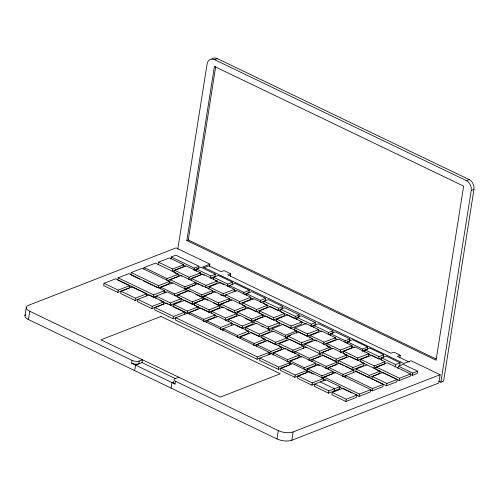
<?xml version="1.0" encoding="UTF-8"?>
<svg xmlns="http://www.w3.org/2000/svg" width="499" height="499" viewBox="0 0 499 499"><rect width="100%" height="100%" fill="white"/><g stroke="black" fill="none" stroke-linecap="round" stroke-linejoin="round"><path stroke-width="0.75" d="M24.95 315.83L26.266 307.515M209.904 264.146L202.794 266.915L403.853 363.484L410.964 360.721L440.112 374.718L438.796 383.026L291.821 440.243A10.654 4.454 9 0 1 276.982 438.933L28.424 319.553L29.74 311.245A9.624 4.023 9 0 1 28.424 305.351L176.047 247.884L209.904 264.146L209.543 266.416M104.029 283.313L103.667 285.59L117.833 292.395L129.466 287.867L129.827 285.59L115.662 278.785L104.029 283.313L118.194 290.119L129.827 285.59M117.783 280.095L118.144 277.818L128.929 273.62L164.489 290.692L164.127 292.975M117.833 292.395L118.194 290.119M146.425 296.013L146.781 293.736L132.385 286.819L121.032 291.235L120.671 293.518L135.073 300.429L149.213 294.903L163.728 301.87L163.366 304.153L151.921 308.607L137.412 301.639L137.768 299.356L152.282 306.33L163.728 301.87M169.498 281.399L158.514 285.678L158.152 287.954L169.136 283.675L169.498 281.399L142.19 268.281L131.206 272.56L130.844 274.837L139.945 279.209M135.073 300.429L135.435 298.153L146.781 293.736M143.837 269.067L144.08 267.545L155.432 263.129L178.424 274.169L178.062 276.452L167.421 280.594M178.848 377.244L174.931 378.772A4.048 1.69 9 0 0 175.486 381.248L175.043 384.062L131.617 363.203L132.06 360.39L29.74 311.245M134.68 370.589L135.547 365.093L142.003 362.58L175.598 378.716M142.003 362.58L142.446 359.767L139.221 361.02L138.778 363.833A5.14 2.146 9 0 1 131.617 363.203M158.152 264.458L158.514 262.181L169.485 257.908L183.657 264.713L183.295 266.99L172.317 271.263L172.679 268.986L183.657 264.713M118.481 280.432L153.336 297.173L153.698 294.897L164.489 290.692M151.921 308.607L152.282 306.33M155.844 298.377L156.206 296.1L170.377 302.905L181.349 298.633L180.994 300.909L170.016 305.182L170.377 302.905M184.58 314.339L184.942 312.062L166.317 303.118L154.964 307.534L154.609 309.817L173.234 318.761L187.599 313.141L269.186 352.331L268.824 354.608M160.74 288.821L160.984 287.299L172.523 282.808L186.233 289.395L185.871 291.672L175.055 295.882M166.834 280.107L167.071 278.592L178.424 274.169M170.851 259.28L171.213 257.004L175.866 255.189L198.951 266.273L198.59 268.556L194.598 270.109M191.94 286.27L195.571 284.86L195.932 282.577L181.075 275.442L170.19 279.683L169.828 281.96L172.529 283.257M177.769 249.238L207.116 63.934A8.134 6.007 68.7 0 1 214.495 59.624L217.215 58.564L469.122 179.559A7.753 5.732 68.7 0 1 473.956 189.371L443.58 381.167L440.86 382.222L438.771 381.224M200.542 272.822L189.121 277.263L188.759 279.546L200.18 275.099L200.542 272.822L185.915 265.799L174.494 270.24L174.139 272.523L181.798 276.197M174.45 295.402L174.694 293.886L186.233 289.395M173.752 304.527L173.39 306.804L186.988 313.335L197.822 309.118L198.184 306.841L184.586 300.311L173.752 304.527L187.35 311.058L198.184 306.841M173.234 318.761L173.59 316.485L184.942 312.062M177.993 294.909L177.632 297.192L192.034 304.103L202.925 299.862L203.286 297.585L188.89 290.668L177.993 294.909L192.389 301.826L203.286 297.585M186.851 240.512L214.427 66.423L463.633 186.121L436.064 360.209L186.851 240.512L188.26 239.963L436.064 358.987M188.26 239.963L215.711 66.641M195.932 282.577L185.042 286.819L184.68 289.096L190.487 286.838M171.076 388.066L171.943 382.571L173.852 381.835M212.643 290.605L201.752 294.84L201.39 297.123L212.281 292.882L212.643 290.605L198.016 283.582L187.125 287.817L186.763 290.1L190.25 291.772M191.242 280.737L191.604 278.454L202.794 274.101L217.19 281.012L216.834 283.295L205.638 287.649L206 285.372L217.19 281.012M186.988 313.335L187.35 311.058M193.936 270.364L194.292 268.088L198.951 266.273M189.333 314.002L189.57 312.48L200.816 308.108L215.1 314.963L214.738 317.245L203.492 321.618M196.207 271.362L196.569 269.086L201.116 267.314L215.4 274.176L215.038 276.452L210.491 278.224L210.852 275.947L215.4 274.176M192.034 304.103L192.389 301.826M194.729 302.949L194.373 305.226L208.769 312.143L219.523 307.958L219.884 305.675L205.488 298.764L194.729 302.949L209.131 309.867L219.884 305.675M213.304 302.843L218.1 305.145L228.991 300.909L229.353 298.633L214.95 291.715L204.066 295.957L203.704 298.234L207.815 300.211M203.617 320.863L203.854 319.341L215.1 314.963M208.863 289.202L209.224 286.919L220.421 282.565L234.474 289.314L234.112 291.591M213.216 279.534L213.578 277.257L218.344 275.398L232.515 282.203L232.154 284.48M206.661 322.323L206.898 320.801L218.069 316.453L231.898 323.096L231.536 325.373M208.769 312.143L209.131 309.867M211.401 313.646L211.763 311.37L222.797 307.072L236.62 313.715L236.258 315.992L225.224 320.289L225.585 318.013L236.62 313.715M218.1 305.145L218.462 302.868L229.353 298.633M245.639 306.361L234.642 310.64L234.281 312.917L245.277 308.638L245.639 306.361L232.041 299.83L221.045 304.109L220.683 306.386L223.402 307.696M234.474 289.314L223.278 293.674L222.916 295.951L236.894 290.574L250.835 297.267L250.473 299.543L240.081 303.592M225.448 297.167L225.81 294.884L239.751 301.583L250.835 297.267M231.898 323.096L220.726 327.444L220.365 329.72L234.418 324.306L248.583 331.111L248.221 333.388L237.749 337.467M227.388 286.339L227.75 284.062L232.515 282.203M230.239 276.565L230.681 273.776L224.051 270.589L221.144 271.724L208.85 265.817L203.979 267.714M229.278 287.006L229.521 285.49L243.917 292.402L249.35 290.287L248.989 292.57L244.236 294.416M222.885 330.931L223.24 328.654L237.412 335.459L248.583 331.111M228.137 321.687L228.498 319.41L239.389 315.168L253.218 321.811L252.856 324.088L241.959 328.33L242.321 326.053L253.218 321.811M263.01 314.701L251.795 319.067L251.434 321.35L262.649 316.984L263.01 314.701L248.614 307.789L237.399 312.156L237.037 314.432L239.782 315.748M239.389 303.86L239.751 301.583M243.68 293.923L243.917 292.402M237.168 336.975L237.412 335.459M242.863 302.887L242.502 305.163L256.218 311.75L267.077 307.521L267.439 305.245L253.729 298.658L242.863 302.887L256.573 309.474L267.439 305.245M246.288 295.177L246.531 293.662L251.739 291.628L265.668 298.321L265.306 300.598L260.746 302.375M240.131 338.397L240.368 336.881L251.334 332.608L265.044 339.195L264.688 341.478L254.409 345.476M245.658 327.531L245.296 329.808L259.006 336.395L269.759 332.209L270.121 329.926L256.411 323.34L245.658 327.531L259.368 334.118L270.121 329.926M279.477 322.71L268.375 327.032L268.013 329.309L279.116 324.986L279.477 322.71L265.537 316.01L254.434 320.333L254.072 322.616L256.162 323.62M256.218 311.75L256.573 309.474M260.216 301.87L260.459 300.348L265.668 298.321M253.723 345.745L254.085 343.468L265.044 339.195M259.436 310.846L259.075 313.123L273.358 319.984L284.224 315.755L284.586 313.478L270.302 306.617L259.436 310.846L273.72 317.707L284.586 313.478M256.673 346.212L256.916 344.69L267.607 340.53L281.661 347.279L281.305 349.556L270.608 353.722L268.499 352.706M264.021 301.29L263.659 303.567L278.174 310.54L282.496 308.856L282.858 306.579L268.343 299.606L264.021 301.29L278.536 308.257L282.858 306.579M259.006 336.395L259.368 334.118M257.365 356.928L175.779 317.744L175.417 320.021L257.004 359.211L257.365 356.928L269.186 352.331M261.863 335.546L261.501 337.829L275.442 344.522L286.794 340.106L287.156 337.823L273.215 331.13L261.863 335.546L275.804 342.245L287.156 337.823M273.358 319.984L273.72 317.707M296.294 333.238L296.656 330.956L283.058 324.425L272.061 328.71L271.699 330.987L273.059 331.642M270.608 353.722L270.969 351.439L281.661 347.279M302.001 321.843L291.135 326.072L290.774 328.348L301.639 324.119L302.001 321.843L287.599 314.925L276.739 319.154L276.377 321.437L290.087 328.018M278.174 310.54L278.536 308.257M273.109 355.182L273.471 352.899L285.035 348.402L299.088 355.151L298.726 357.427L287.162 361.931L287.524 359.654L299.088 355.151M280.27 311.544L280.631 309.268L284.505 307.752L299.25 314.832L298.889 317.115M275.442 344.522L275.804 342.245M303.361 348.308L303.723 346.032L289.894 339.389L279.222 343.543L278.86 345.826L285.771 349.144M278.685 367.096L259.948 358.095L259.586 360.372L278.33 369.372L278.685 367.096L290.038 362.679L271.3 353.679L257.004 359.211M296.656 330.956L285.659 335.241L285.297 337.517L287.362 336.713M280.893 368.156L280.538 370.433L294.815 377.294L306.48 372.753L306.841 370.476L292.557 363.615L280.893 368.156L295.177 375.017L306.841 370.476M287.723 336.045L287.368 338.322L301.302 345.021L312 340.854L312.362 338.578L298.421 331.885L287.723 336.045L301.664 342.744L312.362 338.578M280.968 311.881L295.009 318.624L295.371 316.347L299.25 314.832M276.982 438.933L278.299 430.625L175.486 381.248M294.903 327.88L294.541 330.157L307.11 336.195L318.194 331.879L318.555 329.602L305.987 323.564L294.903 327.88L307.471 333.918L318.555 329.602M296.786 319.672L297.148 317.389L301.246 315.798L315.418 322.604L315.056 324.88L310.958 326.477L311.314 324.2L315.418 322.604M289.676 364.956L290.349 361.008L301.808 356.542L315.748 363.241L315.393 365.518L304.639 369.703M287.156 349.805L292.682 352.462L293.044 350.186L303.723 346.032M294.815 353.741L295.177 351.464L309.343 358.27L320.314 354.003L319.953 356.28L308.981 360.546L309.343 358.27M294.815 377.294L295.177 375.017M301.302 345.021L301.664 342.744M323.215 380.793L323.577 378.51L309.174 371.599L297.909 375.984L297.547 378.261L311.944 385.178L325.816 379.764L339.987 386.569L339.626 388.846L328.56 393.156L314.389 386.351L314.75 384.074L328.916 390.879L339.987 386.569M330.201 347.148L319.722 351.227L319.36 353.504L329.839 349.425L330.201 347.148L315.462 340.069L304.983 344.148L304.621 346.425L320.314 354.003M307.11 336.195L307.471 333.918M291.821 440.243L293.138 431.934L440.112 374.718M304.047 369.223L304.284 367.701L315.748 363.241M309.829 337.792L310.191 335.509L321.606 331.068L335.434 337.711L335.072 339.987L323.651 344.429L324.013 342.152L335.434 337.711M313.659 327.774L314.021 325.498L318.456 323.77L333.083 330.793L332.721 333.076L328.286 334.798L328.648 332.521L333.083 330.793M332.964 371.506L321.992 375.778L321.637 378.055L332.602 373.788L332.964 371.506L318.68 364.644L307.708 368.917L307.353 371.194L313.472 374.138M311.788 361.894L312.149 359.617L323.021 355.388L337.075 362.137L336.713 364.413L325.841 368.649L326.203 366.366L337.075 362.137M311.944 385.178L312.305 382.901L323.577 378.51M322.273 352.45L321.917 354.727L335.852 361.426L346.531 357.272L346.886 354.989L332.952 348.296L322.273 352.45L336.214 359.143L346.886 354.989M340.842 352.063L351.652 347.853L352.013 345.576L338.528 339.102L327.001 343.586L326.639 345.863L332.708 348.782M330.326 335.253L330.563 333.731L335.334 331.879L349.955 338.902L349.599 341.179L345.514 342.769M355.575 394.684L359.055 396.356L370.501 391.902L370.863 389.625L335.353 372.566L323.907 377.026L323.545 379.302L325.635 380.307M328.379 369.778L328.735 367.501L339.507 363.309L353.91 370.221L353.548 372.497M328.56 393.156L328.916 390.879M335.852 361.426L336.214 359.143M332.197 392.451L331.835 394.734L345.894 401.483L356.585 397.316L356.947 395.04L342.894 388.291L332.197 392.451L346.25 399.206L356.947 395.04M345.071 366.197L352.55 369.79L363.621 365.48L363.983 363.203L349.699 356.342L338.628 360.652L338.272 362.929L343.711 365.542M340.125 352.344L340.486 350.061L352.013 345.576M334.093 391.004L334.455 388.721L320.283 381.916M344.952 342.277L345.189 340.755L349.955 338.902M368.886 353.679L357.802 357.995L357.446 360.272L368.53 355.962L368.886 353.679L354.833 346.93L343.749 351.246L343.387 353.523L356.741 359.935M347.067 343.293L347.304 341.771L352.512 339.744L367.713 347.042L367.351 349.325L362.792 351.096M353.91 370.221L343.137 374.418L342.776 376.695L356.286 371.431L383.251 384.386L382.889 386.663L372.198 390.823L370.813 390.162M345.227 377.874L345.589 375.597L372.56 388.546L383.251 384.386M345.894 401.483L346.25 399.206M352.55 369.79L352.912 367.507L363.983 363.203M366.915 364.869L356.143 369.06L355.781 371.337L368.923 377.649L379.695 373.458L380.057 371.181L360.428 361.706L360.789 359.43L371.543 355.244L385.028 361.719L384.667 364.002L373.913 368.187L374.275 365.904L385.028 361.719M362.143 351.352L362.505 349.069L367.713 347.042M364.669 352.175L365.031 349.899L369.796 348.046L383.737 354.739L383.375 357.016L378.61 358.875L368.848 354.184M359.055 396.356L359.417 394.079L370.863 389.625M368.923 377.649L369.285 375.373L380.057 371.181M372.385 376.514L372.023 378.797L386.532 385.764L396.911 381.723L397.273 379.446L382.758 372.479L372.385 376.514L386.893 383.488L397.273 379.446M372.198 390.823L372.56 388.546M376.252 367.052L375.89 369.329L399.206 380.525L410.178 376.252L410.54 373.976L387.224 362.779L376.252 367.052L399.568 378.248L410.54 373.976M378.61 358.875L378.972 356.598L383.737 354.739M381.273 360.153L381.635 357.877L386.182 356.105L400.117 362.804L399.761 365.081M386.532 385.764L386.893 383.488M395.214 366.852L395.576 364.569L400.117 362.804M397.953 368.455L398.314 366.179L403.192 364.276L417.638 371.212L417.276 373.495L412.399 375.391L410.334 374.4M399.786 357.995L400.229 355.207L393.842 352.144L390.935 353.273L227.775 274.905L230.681 273.776M399.206 380.525L399.568 378.248M412.399 375.391L412.754 373.115L417.638 371.212M440.86 382.222L471.237 190.431A7.753 5.732 68.7 0 0 466.403 180.619L214.495 59.624M153.336 297.173L167.184 291.828L181.349 298.633M466.403 180.619L469.122 179.559M471.237 190.431L473.956 189.371M228.068 286.07L234.954 283.376L249.35 290.287M295.009 318.624L298.24 317.364M288.734 336.183L290.798 335.378M292.682 352.462L306.143 347.192M278.33 369.372L288.971 365.231M400.229 355.207L397.323 356.342L409.205 362.049M280.631 309.268L295.371 316.347M196.569 269.086L210.852 275.947M213.578 277.257L227.75 284.062M297.148 317.389L311.314 324.2M314.021 325.498L328.648 332.521M365.031 349.899L378.972 356.598M381.635 357.877L395.576 364.569M171.213 257.004L194.292 268.088M398.314 366.179L412.754 373.115M330.563 333.731L345.189 340.755M347.304 341.771L362.505 349.069M246.531 293.662L260.459 300.348M183.445 265.325L185.541 266.335M199.612 272.997L204.372 275.28M215.244 280.507L224.014 284.717M300.161 321.294L306.23 324.207M317.838 329.783L321.325 331.455M335.079 338.353L337.867 339.688M351.783 346.375L354.546 347.703M233.956 290.075L236.015 291.06M250.348 297.947L253.136 299.281M158.514 262.181L172.679 268.986M343.749 351.246L357.802 357.995M360.789 359.43L374.275 365.904M276.739 319.154L291.135 326.072M174.494 270.24L189.121 277.263M191.604 278.454L206 285.372M209.224 286.919L223.278 293.674M310.191 335.509L324.013 342.152M327.001 343.586L340.486 350.061M194.666 282.384L199.469 284.686M200.835 285.347L202.893 286.332M212.374 290.886L215.188 292.239M220.808 294.94L222.217 295.614M228.935 298.839L231.723 300.18M311.9 338.784L316.74 341.11M304.983 344.148L319.722 351.227M170.19 279.683L185.042 286.819M187.125 287.817L201.752 294.84M204.066 295.957L218.462 302.868M221.045 304.109L234.642 310.64M272.061 328.71L285.659 335.241M338.628 360.652L352.912 367.507M356.143 369.06L369.285 375.373M237.399 312.156L251.795 319.067M254.434 320.333L268.375 327.032M144.08 267.545L167.071 278.592M195.82 294.447L200.698 296.786M226.802 309.324L232.921 312.268M245.265 318.381L250.748 321.019M261.738 326.296L263.135 326.964M279.222 343.543L293.044 350.186M131.206 272.56L158.514 285.678M328.735 367.501L343.137 374.418M211.763 311.37L225.585 318.013M228.498 319.41L242.321 326.053M312.149 359.617L326.203 366.366M160.984 287.299L174.694 293.886M143.444 280.887L152.551 285.26M153.948 285.933L157.453 287.617M214.857 315.312L217.62 316.64M231.592 323.346L234.355 324.674M235.74 325.342L241.273 327.999M298.864 355.687L301.558 356.985M315.299 363.584L319.516 365.611M332.49 371.755L335.234 373.071M164.046 291.223L166.105 292.214M118.144 277.818L153.698 294.897M307.708 368.917L321.992 375.778M256.916 344.69L270.969 351.439M189.57 312.48L203.854 319.341M206.898 320.801L220.726 327.444M240.368 336.881L254.085 343.468M323.907 377.026L359.417 394.079M273.471 352.899L287.524 359.654M290.349 361.008L304.284 367.701M159.892 300.323L167.988 304.209M339.557 386.993L352.094 393.012M289.988 363.284L291.379 363.952M297.909 375.984L312.305 382.901M121.032 291.235L135.435 298.153M154.964 307.534L173.59 316.485M28.424 319.553A9.624 4.023 9 0 1 25.075 315.312M25.355 314.832A9.624 4.023 9 0 1 25.792 314.395M293.138 431.934A10.654 4.454 9 0 1 278.299 430.625M139.221 361.02A5.14 2.146 9 0 1 132.06 360.39M175.043 384.062A4.048 1.69 9 0 1 173.933 381.891M211.826 59.05A8.134 6.007 68.7 0 1 217.215 58.564M160.971 316.453L100.935 339.825L220.227 397.123L280.263 373.751L160.971 316.453"/></g></svg>
